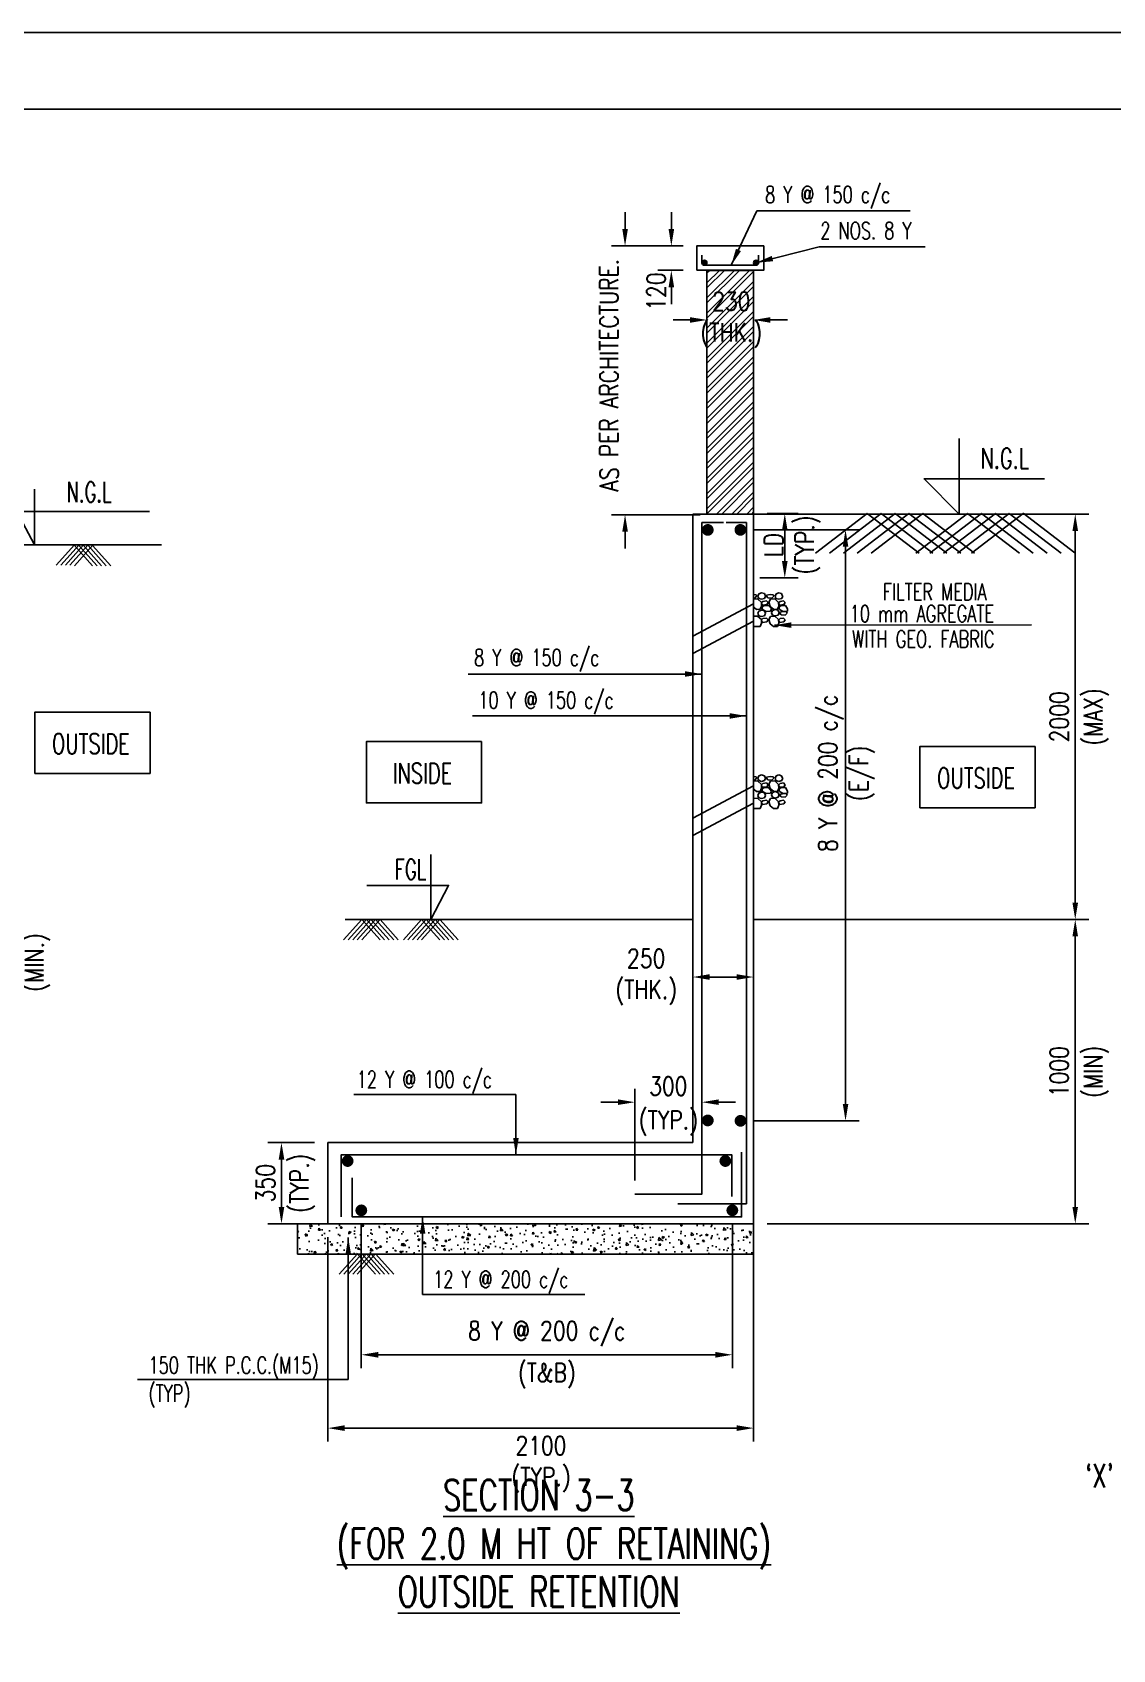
# Model space of a CAD drawing. Extents: x 345615 to 1272425, y -526289 to -156124.
# Drawn here: x 939739 to 955727, y -290206 to -266277 of the extents above; entities that cross this region are included whole.
import ezdxf
from ezdxf.enums import TextEntityAlignment as Align
from ezdxf.lldxf.tags import DXFTag

# ---------------------------------------------------------------- set-up
doc = ezdxf.new("R2010")
doc.units = 0
doc.header["$LTSCALE"] = 500
doc.header["$MEASUREMENT"] = 0
doc.header["$PDMODE"] = 35
doc.header["$PDSIZE"] = -15
doc.linetypes.add('HIDDEN2', pattern=[0.1875, 0.125, -0.0625])
doc.layers.get('DEFPOINTS').update_dxf_attribs({"color": 4})
for name, color, linetype in [('BEAM', 4, 'Continuous'), ('Layer1', 7, 'Continuous'), ('LEVEL SECTION', 3, 'Continuous'), ('PCC', 7, 'Continuous'), ('S-BASEMENT SECTION', 4, 'Continuous'), ('S-COLUMN HATCH', 8, 'Continuous'), ('S-CONCRET LINE', 4, 'Continuous'), ('S-DIM-1', 5, 'Continuous'), ('S-DIMANTION', 5, 'Continuous'), ('S-FILLING', 9, 'Continuous'), ('S-HATCH', 253, 'Continuous'), ('S-LEVEL SECTION', 3, 'Continuous'), ('S-REINFORCEMENT', 6, 'Continuous'), ('S-RETAINING WALL', 6, 'Continuous'), ('S-SECTION MARK', 1, 'Continuous'), ('S-TEXT', 2, 'Continuous'), ('S-TEXT-1', 4, 'Continuous'), ('S-TITIL', 6, 'Continuous'), ('s_TITILE', 9, 'Continuous'), ('ST', 6, 'Continuous'), ('TEXT NORMAL', 4, 'Continuous')]:
    doc.layers.add(name, color=color, linetype=linetype)
for name, color, linetype, lineweight in [('hatch', 7, 'Continuous', 5), ('RIDE-PROFILE', 8, 'Continuous', 25), ('S-CONCRETE', 4, 'Continuous', 25)]:
    doc.layers.add(name, color=color, linetype=linetype, lineweight=lineweight)
doc.styles.add('ROMANS', font='simplex.shx', dxfattribs={"width": 0.8, "height": 275, "bigfont": 'bigfont.shx'})
tags = doc.linetypes.add('HIDDEN', pattern=[0.375, 0.25, -0.125]).pattern_tags.tags
tags[6:7] = [DXFTag(74, 4), DXFTag(75, 0), DXFTag(340, '0'), DXFTag(46, 1.0), DXFTag(50, 0.0), DXFTag(44, 0.0), DXFTag(45, 0.0)]
tags[4:5] = [DXFTag(74, 4), DXFTag(75, 0), DXFTag(340, '0'), DXFTag(46, 1.0), DXFTag(50, 0.0), DXFTag(44, 0.0), DXFTag(45, 0.0)]
doc.dimstyles.new('3-100', dxfattribs={"dimtxt": 250, "dimasz": 250, "dimexe": 150, "dimexo": 60, "dimgap": 75, "dimtad": 1, "dimdec": 0, "dimlfac": 0.333333, "dimzin": 0, "dimdsep": 46, "dimtxsty": 'ROMANS', "dimcen": -300, "dimclrd": 5, "dimclre": 5, "dimclrt": 4, "dimadec": 0, "dimazin": 0, "dimtfac": 1, "dimtdec": 0, "dimtix": 1, "dimtofl": 0, "dimtmove": 2, "dimatfit": 3, "dimfxl": 0, "dimtolj": 1, "dimtzin": 0, "dimarcsym": 0})
doc.dimstyles.new('dim100', dxfattribs={"dimtxt": 250, "dimasz": 250, "dimexe": 200, "dimexo": 200, "dimgap": 100, "dimtad": 1, "dimdec": 0, "dimzin": 0, "dimdsep": 46, "dimtxsty": 'ROMANS', "dimcen": 0, "dimclrd": 5, "dimclre": 5, "dimclrt": 4, "dimadec": 0, "dimazin": 0, "dimtfac": 1, "dimtdec": 0, "dimtix": 1, "dimtofl": 0, "dimtmove": 2, "dimatfit": 3, "dimfxl": 0, "dimtolj": 1, "dimtzin": 0, "dimlwd": -1, "dimlwe": -1, "dimarcsym": 0})
doc.dimstyles.new('dim33.33', dxfattribs={"dimtxt": 250, "dimasz": 250, "dimexe": 200, "dimexo": 200, "dimgap": 100, "dimtad": 1, "dimdec": 0, "dimlfac": 0.333331, "dimzin": 0, "dimdsep": 46, "dimtxsty": 'ROMANS', "dimcen": 0, "dimclrd": 5, "dimclre": 5, "dimclrt": 4, "dimadec": 0, "dimazin": 0, "dimtfac": 1, "dimtdec": 0, "dimtix": 1, "dimtofl": 0, "dimtmove": 2, "dimatfit": 3, "dimfxl": 0, "dimtolj": 1, "dimtzin": 0, "dimlwd": -1, "dimlwe": -1, "dimarcsym": 0})

# ---------------------------------------------------------------- blocks, each defined once
blk = doc.blocks.new('*D919')
at = {"layer": 'DEFPOINTS', "color": 0}
for p in [(950413, -279404), (955174, -279404), (950413, -283904)]:
    blk.add_point(p, dxfattribs=at)
at = {"layer": 'S-DIM-1', "color": 5}
for p, q in [((950613, -279404), (955374, -279404)), ((955174, -283654), (955174, -279654)), ((950613, -283904), (955374, -283904))]:
    blk.add_line(p, q, dxfattribs=at)
for points in [[(955132, -279654), (955215, -279654), (955174, -279404)], [(955132, -283654), (955215, -283654), (955174, -283904)]]:
    blk.add_solid(points, dxfattribs=at)
at = {"layer": 'S-DIM-1', "color": 4, "char_height": 275, "attachment_point": 5, "rotation": 90, "style": 'ROMANS'}
for s, insert in [('\\A1;1000', (954936, -281654)), ('\\A1;(MIN)', (955483, -281654))]:
    blk.add_mtext(s, dxfattribs=dict(at, insert=insert))
blk = doc.blocks.new('*D920')
at = {"layer": 'DEFPOINTS', "color": 0}
for p in [(950413, -270532), (949723, -271399), (950413, -271399)]:
    blk.add_point(p, dxfattribs=at)
at = {"layer": 'S-DIM-1', "color": 5}
for p, q in [((949723, -271199), (949723, -270332)), ((950413, -271199), (950413, -270332)), ((949473, -270532), (949223, -270532)), ((950663, -270532), (950913, -270532))]:
    blk.add_line(p, q, dxfattribs=at)
for points in [[(949473, -270491), (949473, -270574), (949723, -270532)], [(950663, -270491), (950663, -270574), (950413, -270532)]]:
    blk.add_solid(points, dxfattribs=at)
at = {"layer": 'S-DIM-1', "color": 4, "insert": (950083, -270532), "char_height": 275, "attachment_point": 5, "style": 'ROMANS'}
blk.add_mtext('\\A1;230\\P(THK.)', dxfattribs=at)
blk = doc.blocks.new('*D921')
at = {"layer": 'DEFPOINTS', "color": 0}
for p in [(944608, -283706), (950099, -283706), (944608, -285843)]:
    blk.add_point(p, dxfattribs=at)
at = {"layer": 'S-DIM-1', "color": 5}
for p, q in [((944608, -283906), (944608, -286043)), ((950099, -283906), (950099, -286043)), ((949849, -285843), (944858, -285843))]:
    blk.add_line(p, q, dxfattribs=at)
for points in [[(944858, -285801), (944858, -285885), (944608, -285843)], [(949849, -285801), (949849, -285885), (950099, -285843)]]:
    blk.add_solid(points, dxfattribs=at)
at = {"layer": 'S-DIM-1', "color": 4, "char_height": 275, "attachment_point": 5, "style": 'ROMANS'}
for s, insert in [('\\A1;8 Y @ 200 c/c', (947353, -285533)), ('\\A1;(T&B)', (947353, -286152))]:
    blk.add_mtext(s, dxfattribs=dict(at, insert=insert))
blk = doc.blocks.new('*D922')
at = {"layer": 'DEFPOINTS', "color": 0}
for p in [(944113, -283904), (950413, -283803), (944113, -286928)]:
    blk.add_point(p, dxfattribs=at)
at = {"layer": 'S-DIM-1', "color": 5}
for p, q in [((950413, -284003), (950413, -287128)), ((944113, -284104), (944113, -287128)), ((950163, -286928), (944363, -286928))]:
    blk.add_line(p, q, dxfattribs=at)
for points in [[(944363, -286886), (944363, -286970), (944113, -286928)], [(950163, -286886), (950163, -286970), (950413, -286928)]]:
    blk.add_solid(points, dxfattribs=at)
at = {"layer": 'S-DIM-1', "color": 4, "insert": (947267, -287463), "char_height": 275, "attachment_point": 5, "style": 'ROMANS'}
blk.add_mtext('\\A1;2100\\Fsimplex.shx|c1;\\P(TYP.)', dxfattribs=at)
blk = doc.blocks.new('*D923')
at = {"layer": 'DEFPOINTS', "color": 0}
for p in [(950218, -273638, -62), (951774, -273638), (950220, -282381, -288)]:
    blk.add_point(p, dxfattribs=at)
at = {"layer": 'S-DIM-1', "color": 5}
for p, q in [((950418, -273638), (951974, -273638)), ((951774, -282131), (951774, -273888)), ((950420, -282381), (951974, -282381))]:
    blk.add_line(p, q, dxfattribs=at)
for points in [[(951733, -273888), (951816, -273888), (951774, -273638)], [(951733, -282131), (951816, -282131), (951774, -282381)]]:
    blk.add_solid(points, dxfattribs=at)
at = {"layer": 'S-DIM-1', "color": 4, "insert": (951788, -277238), "char_height": 275, "attachment_point": 5, "rotation": 90, "style": 'ROMANS'}
blk.add_mtext('\\A1;8 Y @ 200 c/c\\P(E/F)', dxfattribs=at)
blk = doc.blocks.new('*D924')
at = {"layer": 'DEFPOINTS', "color": 0}
for p in [(950413, -273404, 216), (955174, -273404), (955174, -279404)]:
    blk.add_point(p, dxfattribs=at)
at = {"layer": 'S-DIM-1', "color": 5}
for p, q in [((950613, -273404), (955374, -273404)), ((955174, -279154), (955174, -273654)), ((955374, -279404), (955374, -279404))]:
    blk.add_line(p, q, dxfattribs=at)
for points in [[(955132, -273654), (955215, -273654), (955174, -273404)], [(955132, -279154), (955215, -279154), (955174, -279404)]]:
    blk.add_solid(points, dxfattribs=at)
at = {"layer": 'S-DIM-1', "color": 4, "char_height": 275, "attachment_point": 5, "rotation": 90, "style": 'ROMANS'}
for s, insert in [('\\A1;2000', (954936, -276404)), ('\\A1;(MAX)', (955483, -276404))]:
    blk.add_mtext(s, dxfattribs=dict(at, insert=insert))
blk = doc.blocks.new('*D925')
at = {"layer": 'DEFPOINTS', "color": 0, "ltscale": 0.3}
for p in [(949648, -282106), (948655, -283464), (949648, -283464)]:
    blk.add_point(p, dxfattribs=at)
at = {"layer": 'S-DIMANTION', "color": 5, "ltscale": 0.3}
for p, q in [((948405, -282106), (948155, -282106)), ((948655, -283264), (948655, -281906)), ((949648, -283264), (949648, -281906)), ((949898, -282106), (950148, -282106))]:
    blk.add_line(p, q, dxfattribs=at)
for points in [[(948405, -282064), (948405, -282147), (948655, -282106)], [(949898, -282064), (949898, -282147), (949648, -282106)]]:
    blk.add_solid(points, dxfattribs=at)
at = {"layer": 'S-DIMANTION', "color": 4, "ltscale": 0.3, "char_height": 275, "attachment_point": 5, "style": 'ROMANS'}
for s, insert in [('\\A1;300', (949151, -281868)), ('\\A1;(TYP.)', (949151, -282415))]:
    blk.add_mtext(s, dxfattribs=dict(at, insert=insert))
blk = doc.blocks.new('*D938')
at = {"layer": 'DEFPOINTS', "color": 0}
for p in [(950413, -280254), (949513, -281120), (950413, -281120)]:
    blk.add_point(p, dxfattribs=at)
at = {"layer": 'S-DIM-1', "color": 5}
for p, q in [((949513, -280920), (949513, -280054)), ((950413, -280920), (950413, -280054)), ((949763, -280254), (950163, -280254))]:
    blk.add_line(p, q, dxfattribs=at)
for points in [[(949763, -280212), (949763, -280295), (949513, -280254)], [(950163, -280212), (950163, -280295), (950413, -280254)]]:
    blk.add_solid(points, dxfattribs=at)
at = {"layer": 'S-DIM-1', "color": 4, "insert": (948824, -280254), "char_height": 275, "attachment_point": 5, "style": 'ROMANS'}
blk.add_mtext('\\A1;250\\P(THK.)', dxfattribs=at)
blk = doc.blocks.new('A$C1DFA76C7')
at = {"color": 253, "linetype": 'Continuous'}
for p, q in [((-134, 449), (-118, 485)), ((-118, 485), (-78, 497)), ((-78, 497), (-37, 482)), ((-37, 482), (-22, 449)), ((120, 449), (136, 485)), ((136, 485), (176, 497)), ((176, 497), (217, 482)), ((217, 482), (232, 449)), ((-207, 258), (-179, 309)), ((-207, 228), (-207, 258)), ((-179, 309), (-113, 309)), ((-149, 378), (-174, 352)), ((-174, 352), (-154, 322)), ((-154, 322), (-90, 314)), ((-98, 370), (-149, 378)), ((-90, 251), (-144, 223)), ((-136, 449), (-121, 413)), ((-121, 413), (-78, 401)), ((-113, 309), (-80, 286)), ((-78, 352), (-98, 370)), ((-90, 314), (-78, 337)), ((-80, 286), (-90, 251)), ((-78, 401), (-35, 413)), ((-75, 355), (-78, 302)), ((-78, 337), (-78, 352)), ((-78, 302), (-57, 253)), ((-17, 408), (-75, 355)), ((-66, 239), (-26, 251)), ((-57, 253), (-4, 251)), ((-35, 413), (-22, 449)), ((-26, 251), (15, 236)), ((44, 403), (-17, 408)), ((-4, 449), (4, 469)), ((24, 418), (-4, 449)), ((-4, 251), (52, 294)), ((52, 474), (4, 469)), ((82, 424), (24, 418)), ((29, 258), (75, 309)), ((47, 228), (29, 258)), ((72, 358), (44, 403)), ((103, 462), (52, 474)), ((52, 294), (72, 358)), ((75, 309), (141, 309)), ((105, 378), (80, 352)), ((80, 352), (100, 322)), ((105, 449), (82, 424)), ((100, 322), (164, 314)), ((105, 449), (103, 462)), ((156, 370), (105, 378)), ((164, 251), (110, 223)), ((118, 449), (133, 413)), ((133, 413), (176, 401)), ((136, 231), (176, 243)), ((141, 309), (174, 286)), ((176, 352), (156, 370)), ((164, 314), (176, 337)), ((174, 286), (164, 251)), ((176, 401), (219, 413)), ((179, 355), (176, 302)), ((176, 337), (176, 352)), ((176, 302), (197, 253)), ((176, 243), (217, 228)), ((237, 408), (179, 355)), ((197, 253), (250, 251)), ((219, 413), (232, 449)), ((289, 404), (237, 408)), ((250, 449), (258, 469)), ((278, 418), (250, 449)), ((250, 251), (289, 281)), ((289, 473), (258, 469)), ((289, 420), (278, 418)), ((-144, 223), (-207, 228)), ((-201, 197), (-193, 217)), ((-173, 166), (-201, 197)), ((-145, 222), (-193, 217)), ((-149, 124), (-174, 98)), ((-174, 98), (-154, 68)), ((-114, 171), (-173, 166)), ((-154, 68), (-90, 60)), ((-98, 116), (-149, 124)), ((-94, 209), (-145, 222)), ((-92, 197), (-114, 171)), ((-78, 98), (-98, 116)), ((-92, 197), (-94, 209)), ((-90, 60), (-78, 83)), ((-84, 203), (-69, 168)), ((-82, 203), (-66, 239)), ((-75, 101), (-78, 48)), ((-78, 83), (-78, 98)), ((-78, 48), (-58, 0)), ((-17, 154), (-75, 101)), ((-69, 168), (-26, 155)), ((-26, 155), (17, 168)), ((44, 149), (-17, 154)), ((0, 0), (52, 40)), ((15, 236), (30, 203)), ((17, 168), (30, 203)), ((72, 104), (44, 149)), ((110, 223), (47, 228)), ((52, 40), (72, 104)), ((105, 124), (80, 98)), ((80, 98), (100, 68)), ((100, 68), (164, 60)), ((156, 116), (105, 124)), ((118, 195), (133, 159)), ((120, 195), (136, 231)), ((133, 159), (176, 147)), ((176, 98), (156, 116)), ((164, 60), (176, 83)), ((176, 147), (219, 159)), ((179, 101), (176, 48)), ((176, 83), (176, 98)), ((176, 48), (196, 0)), ((237, 154), (179, 101)), ((217, 228), (232, 195)), ((219, 159), (232, 195)), ((289, 150), (237, 154))]:
    blk.add_line(p, q, dxfattribs=at)
at = {"color": 253}
for p, q in [((196, 0), (289, 0, -10)), ((-58, 0), (0, 0))]:
    blk.add_line(p, q, dxfattribs=at)
blk = doc.blocks.new('*D987')
at = {"layer": 'DEFPOINTS', "color": 0, "ltscale": 0.3}
for p in [(950413, -273398, -216), (950308, -274348), (950875, -274348)]:
    blk.add_point(p, dxfattribs=at)
at = {"layer": 'S-DIMANTION', "color": 5, "ltscale": 0.3}
for p, q in [((950613, -273398), (951075, -273398)), ((950875, -273648), (950875, -274098)), ((950508, -274348), (951075, -274348))]:
    blk.add_line(p, q, dxfattribs=at)
for points in [[(950833, -273648), (950917, -273648), (950875, -273398)], [(950833, -274098), (950917, -274098), (950875, -274348)]]:
    blk.add_solid(points, dxfattribs=at)
at = {"layer": 'S-DIMANTION', "color": 4, "ltscale": 0.3, "insert": (950985, -273860), "char_height": 275, "attachment_point": 5, "rotation": 90, "style": 'ROMANS'}
blk.add_mtext('\\A1;{LD\\P(TYP.)}', dxfattribs=at)
blk = doc.blocks.new('*D991')
at = {"layer": 'DEFPOINTS', "color": 0}
for p in [(944113, -282704, 30), (943426, -283904), (944113, -283904)]:
    blk.add_point(p, dxfattribs=at)
at = {"layer": 'S-DIM-1', "color": 5}
for p, q in [((943913, -282704), (943226, -282704)), ((943913, -283904), (943226, -283904))]:
    blk.add_line(p, q, dxfattribs=at)
at = {"layer": 'S-DIM-1', "color": 5, "lineweight": -3}
blk.add_line((943426, -282954), (943426, -283654), dxfattribs=at)
at = {"layer": 'S-DIM-1', "color": 5}
for points in [[(943385, -282954), (943468, -282954), (943426, -282704)], [(943385, -283654), (943468, -283654), (943426, -283904)]]:
    blk.add_solid(points, dxfattribs=at)
at = {"layer": 'S-DIM-1', "color": 4, "char_height": 275, "attachment_point": 5, "rotation": 90, "style": 'ROMANS'}
for s, insert in [('\\A1;350', (943189, -283304)), ('\\A1;(TYP.)', (943736, -283304))]:
    blk.add_mtext(s, dxfattribs=dict(at, insert=insert))
blk = doc.blocks.new('*D999')
at = {"layer": 'DEFPOINTS', "color": 0}
for p in [(949573, -269438), (949196, -269798), (949573, -269798)]:
    blk.add_point(p, dxfattribs=at)
at = {"layer": 'S-DIM-1', "color": 5}
for p, q in [((949196, -269188), (949196, -268938)), ((949373, -269438), (948996, -269438)), ((949373, -269798), (948996, -269798)), ((949196, -270048), (949196, -270298))]:
    blk.add_line(p, q, dxfattribs=at)
for points in [[(949155, -269188), (949238, -269188), (949196, -269438)], [(949155, -270048), (949238, -270048), (949196, -269798)]]:
    blk.add_solid(points, dxfattribs=at)
at = {"layer": 'S-DIM-1', "color": 4, "insert": (948971, -270112), "char_height": 275, "attachment_point": 5, "rotation": 90, "style": 'ROMANS'}
blk.add_mtext('\\A1;120', dxfattribs=at)
blk = doc.blocks.new('*D1000')
at = {"layer": 'DEFPOINTS', "color": 0, "linetype": 'ByBlock', "ltscale": 20}
for p in [(949573, -269438, 5), (948511, -273415), (949823, -273415, 0)]:
    blk.add_point(p, dxfattribs=at)
at = {"layer": 'S-DIMANTION', "color": 5, "linetype": 'ByBlock', "ltscale": 20}
for p, q in [((948511, -269188), (948511, -268938)), ((949373, -269438), (948311, -269438)), ((949623, -273415), (948311, -273415)), ((948511, -273665), (948511, -273915))]:
    blk.add_line(p, q, dxfattribs=at)
for points in [[(948470, -269188), (948553, -269188), (948511, -269438)], [(948470, -273665), (948553, -273665), (948511, -273415)]]:
    blk.add_solid(points, dxfattribs=at)
at = {"layer": 'S-DIMANTION', "color": 4, "linetype": 'ByBlock', "lineweight": -2, "ltscale": 20, "insert": (948274, -271426), "char_height": 275, "attachment_point": 5, "rotation": 90, "style": 'ROMANS'}
blk.add_mtext('\\A1; AS PER ARCHITECTURE.', dxfattribs=at)
blk = doc.blocks.new('*D880')
at = {"layer": 'DEFPOINTS', "color": 0}
for p in [(936757, -278362, 0), (937447, -281754, 0), (939011, -281754)]:
    blk.add_point(p, dxfattribs=at)
at = {"layer": 'S-DIM-1', "color": 5}
for p, q in [((936957, -278362), (939211, -278362)), ((939011, -278612), (939011, -281504)), ((937647, -281754), (939211, -281754))]:
    blk.add_line(p, q, dxfattribs=at)
for points in [[(938969, -278612), (939052, -278612), (939011, -278362)], [(938969, -281504), (939052, -281504), (939011, -281754)]]:
    blk.add_solid(points, dxfattribs=at)
at = {"layer": 'S-DIM-1', "color": 4, "insert": (939584, -280037), "char_height": 275, "attachment_point": 5, "rotation": 90, "style": 'ROMANS'}
blk.add_mtext('\\A1;1000\\P(MIN.)', dxfattribs=at)
blk = doc.blocks.new('zw$155A')
at = {"layer": 's_TITILE', "color": 7}
blk.add_lwpolyline([(0, 0), (88000, 0), (88000, 58000), (0, 58000)], close=True, dxfattribs=at)
at = {"layer": 's_TITILE', "color": 1}
blk.add_lwpolyline([(1300, 800), (78500, 800), (78500, 57200), (1300, 57200)], close=True, dxfattribs=at)

msp = doc.modelspace()

# ---------------------------------------------------------------- hatches: boundary and pattern name
at = {"layer": 'PCC'}
h = msp.add_hatch(dxfattribs=at)
h.set_pattern_fill('AR-CONC', color=8, scale=45, style=0)
h.set_pattern_definition([(130, (1618014.47, -460476.74), (-322.76708, -28.23846), [33.75, -371.25]), (185, (1618014.47, -460476.74), (62.4381, 338.48646), [27, -297]), (79.5486, (1617987.57, -460479.1), (-260.32922, 310.2478), [28.68309, -315.51395]), (133.8158, (1618014.47, -460386.74), (-480.25847, -74.48356), [50.625, -556.875]), (83.3644, (1617974.45, -460392.95), (-420.59822, 438.35304), [43.02463, -473.27085]), (188.8158, (1618014.47, -460386.74), (-420.59788, 438.35337), [40.5, -445.5]), (159, (1617969.47, -460409.24), (-268.60817, -181.1785), [33.75, -371.25]), (214, (1617969.47, -460409.24), (-109.4919, 326.31752), [27, -297]), (108.5486, (1617947.1, -460424.34), (-378.10018, 145.13872), [28.68309, -315.51395]), (142.5, (1618014.47, -460476.74), (-5.471935, 149.802234), [0, -293.4, 0, -301.5, 0, -298.125]), (172.5, (1618014.47, -460476.74), (-118.381292, 177.48527), [0, -171.9, 0, -286.65, 0, -113.625]), (212.5, (1618114.82, -460476.74), (-240.220096, -10.149692), [0, -112.5, 0, -351, 0, -465.75]), (222.5, (1618159.82, -460476.74), (-262.433776, 45.04724), [0, -146.25, 0, -233.1, 0, -330.75])])
h.paths.add_polyline_path([(950413.083, -284354.283), (943663.089, -284354.288), (943663.089, -283904.485), (950413.083, -283904.485)])
at = {"layer": 'S-HATCH'}
h = msp.add_hatch(dxfattribs=at)
h.set_pattern_fill('ANSI32', color=256, scale=420, style=0)
h.set_pattern_definition([(45, (-7792814.63, 119984.76), (-111.369318, 111.369318), []), (45, (-7792740.39, 119984.76), (-111.369318, 111.369318), [])])
h.paths.add_polyline_path([(950413.089, -273404.485), (950413.089, -269798.161), (949723.089, -269798.161), (949723.089, -273404.485)])
h.paths.add_polyline_path([(949500.396, -269934.055), (949500.396, -271130.484), (950665.872, -271130.484), (950665.872, -269934.055)], flags=24)

# ---------------------------------------------------------------- linework, layer by layer
at = {"color": 4, "lineweight": 5}
msp.add_line((950413.089, -269797.577, -206.322), (949723.089, -269797.51, -206.322), dxfattribs=at)
at = {"layer": 'BEAM', "linetype": 'ByBlock', "lineweight": -2, "ltscale": 20}
msp.add_line((950413.089, -269798.161, 9.749), (949723.089, -269798.161, -206.321), dxfattribs=at)
at = {"layer": 'hatch', "color": 9, "linetype": 'HIDDEN2', "lineweight": -2, "ltscale": 500}
msp.add_line((950413.089, -273404.485, 225.819), (949723.089, -273404.485, 225.819), dxfattribs=at)
at = {"layer": 'Layer1', "linetype": 'Continuous'}
for p, q in [((940093.845, -274160.99, -0.153), (940363.406, -273861.228, -0.153)), ((940161.088, -274160.99, -0.153), (940430.649, -273861.228, -0.153)), ((940228.331, -274160.99, -0.153), (940497.892, -273861.228, -0.153)), ((940295.574, -274160.99, -0.153), (940565.135, -273861.228, -0.153)), ((940361.028, -274170.848, -0.153), (940630.316, -273871.39, -0.153)), ((940630.905, -274171.152, -0.153), (940361.617, -273871.694, -0.153)), ((940697.874, -274170.848, -0.153), (940428.587, -273871.39, -0.153)), ((940765.117, -274170.848, -0.153), (940495.83, -273871.39, -0.153)), ((940832.36, -274170.848, -0.153), (940563.073, -273871.39, -0.153)), ((940899.604, -274170.848, -0.153), (940630.316, -273871.39, -0.153)), ((944346.355, -279704.247, 225.819), (944615.917, -279404.485, 225.819)), ((944413.598, -279704.247, 225.819), (944683.16, -279404.485, 225.819)), ((944480.841, -279704.247, 225.819), (944750.403, -279404.485, 225.819)), ((944548.084, -279704.247, 225.819), (944817.646, -279404.485, 225.819)), ((944615.327, -279704.247, 225.819), (944884.615, -279404.789, 225.819)), ((944885.205, -279704.552, 225.819), (944615.917, -279405.094, 225.819)), ((944952.174, -279704.247, 225.819), (944682.886, -279404.789, 225.819)), ((945019.417, -279704.247, 225.819), (944750.129, -279404.789, 225.819)), ((945086.66, -279704.247, 225.819), (944817.372, -279404.789, 225.819)), ((945153.903, -279704.247, 225.819), (944884.615, -279404.789, 225.819)), ((945231.403, -279704.247, 225.819), (945500.965, -279404.485, 225.819)), ((945298.646, -279704.247, 225.819), (945568.208, -279404.485, 225.819)), ((945365.889, -279704.247, 225.819), (945635.451, -279404.485, 225.819)), ((945433.132, -279704.247, 225.819), (945702.694, -279404.485, 225.819)), ((945500.375, -279704.247, 225.819), (945769.663, -279404.789, 225.819)), ((945770.253, -279704.552, 225.819), (945500.965, -279405.094, 225.819)), ((945837.222, -279704.247, 225.819), (945567.934, -279404.789, 225.819)), ((945904.465, -279704.247, 225.819), (945635.177, -279404.789, 225.819)), ((945971.708, -279704.247, 225.819), (945702.42, -279404.789, 225.819)), ((946038.951, -279704.247, 225.819), (945769.663, -279404.789, 225.819))]:
    msp.add_line(p, q, dxfattribs=at)
at = {"layer": 'PCC', "color": 8}
for p, q in [((949513.089, -279404.485, 225.819), (949513.089, -279854.485, 225.819)), ((944113.089, -283904.485, 225.819), (943663.089, -283904.485, 225.819)), ((943663.089, -284354.289, 225.819), (943663.089, -283904.485, 225.819)), ((950413.089, -284354.282, 225.819), (950413.089, -283904.485, 225.819)), ((943663.089, -284354.289, 225.819), (950413.089, -284354.282, 225.819))]:
    msp.add_line(p, q, dxfattribs=at)
at = {"layer": 'PCC', "color": 8, "elevation": 225.819}
msp.add_lwpolyline([(950413.089, -283904.485), (950413.083, -284354.282)], dxfattribs=at)
at = {"layer": 'RIDE-PROFILE', "color": 2, "linetype": 'HIDDEN', "ltscale": 1000}
for p, q in [((949513.089, -275211.291, 225.821), (950413.089, -274732.148, 225.821)), ((949513.089, -275466.191, 225.821), (950413.089, -274987.047, 225.821)), ((949513.089, -277905.489, 225.821), (950413.089, -277426.345, 225.821)), ((949513.089, -278160.388, 225.821), (950413.089, -277681.245, 225.821))]:
    msp.add_line(p, q, dxfattribs=at)
at = {"layer": 'S-BASEMENT SECTION', "linetype": 'ByBlock', "lineweight": -2, "ltscale": 20}
for p, q in [((949723.089, -273404.485, 225.819), (949723.089, -269798.161, 221.3)), ((950413.089, -273404.485, 225.819), (950413.089, -269798.161, 221.3)), ((949723.089, -273404.485, 225.819), (949513.089, -273404.485, 225.819)), ((949513.089, -273404.485, 225.819), (949513.089, -282704.485, 225.819)), ((950413.089, -273404.485, 225.819), (955358.292, -273404.485, 225.819)), ((950413.089, -273404.485, 225.819), (950413.089, -283904.485, 225.819)), ((950413.089, -283904.485, 225.819), (944113.089, -283904.485, 225.819))]:
    msp.add_line(p, q, dxfattribs=at)
at = {"layer": 'S-COLUMN HATCH', "color": 6, "elevation": 225.819}
msp.add_lwpolyline([(949291.764, -283608.421), (950307.719, -283608.421)], dxfattribs=at)
at = {"layer": 'S-CONCRET LINE', "elevation": -206.322}
msp.add_lwpolyline([(949573.089, -269797.51), (949573.089, -269437.51), (950563.089, -269437.51), (950563.089, -269797.51)], close=True, dxfattribs=at)
at = {"layer": 'S-CONCRETE', "lineweight": -2, "ltscale": 20}
for p, q in [((944113.089, -283904.485, 225.819), (944113.089, -282704.485, 225.819)), ((944113.089, -282704.485, 225.819), (949513.089, -282704.485, 225.819)), ((950413.089, -283904.485, 225.819), (950413.089, -283904.485, 225.819)), ((950413.089, -285435.053, 225.819), (950413.089, -285435.053, 225.819))]:
    msp.add_line(p, q, dxfattribs=at)
at = {"layer": 'S-FILLING', "color": 8, "linetype": 'ByBlock', "lineweight": -2}
for p, q in [((951330.152, -273984.151, 225.819), (952096.036, -273398.053, 225.819)), ((951535.837, -273984.151, 225.819), (952301.72, -273398.053, 225.819)), ((951741.521, -273984.151, 225.819), (952507.405, -273398.053, 225.819)), ((951947.206, -273984.151, 225.819), (952713.089, -273398.053, 225.819)), ((952861.92, -273984.151, 225.819), (952096.036, -273398.053, 225.819)), ((952152.89, -273984.151, 225.819), (952918.774, -273398.053, 225.819)), ((953067.604, -273984.151, 225.819), (952301.72, -273398.053, 225.819)), ((953273.289, -273984.151, 225.819), (952507.405, -273398.053, 225.819)), ((953478.973, -273984.151, 225.819), (952713.089, -273398.053, 225.819)), ((952814.996, -273984.151, 225.819), (953580.879, -273398.053, 225.819)), ((953684.658, -273984.151, 225.819), (952918.774, -273398.053, 225.819)), ((953020.68, -273984.151, 225.819), (953786.564, -273398.053, 225.819)), ((953226.365, -273984.151, 225.819), (953992.248, -273398.053, 225.819)), ((953432.049, -273984.151, 225.819), (954197.933, -273398.053, 225.819)), ((954346.763, -273984.151, 225.819), (953580.879, -273398.053, 225.819)), ((953637.734, -273984.151, 225.819), (954403.617, -273398.053, 225.819)), ((954552.447, -273984.151, 225.819), (953786.564, -273398.053, 225.819)), ((954758.132, -273984.151, 225.819), (953992.248, -273398.053, 225.819)), ((954963.816, -273984.151, 225.819), (954197.933, -273398.053, 225.819)), ((955169.501, -273978.115, 225.819), (954403.617, -273392.016, 225.819)), ((944279.894, -284651.152, 225.819), (944549.456, -284351.39, 225.819)), ((944347.137, -284651.152, 225.819), (944616.699, -284351.39, 225.819)), ((944414.38, -284651.152, 225.819), (944683.942, -284351.39, 225.819)), ((944481.624, -284651.152, 225.819), (944751.185, -284351.39, 225.819)), ((944548.867, -284651.152, 225.819), (944818.154, -284351.694, 225.819)), ((944818.744, -284651.457, 225.819), (944549.456, -284351.998, 225.819)), ((944885.713, -284651.152, 225.819), (944616.425, -284351.694, 225.819)), ((944952.956, -284651.152, 225.819), (944683.668, -284351.694, 225.819)), ((945020.199, -284651.152, 225.819), (944750.911, -284351.694, 225.819)), ((945087.442, -284651.152, 225.819), (944818.154, -284351.694, 225.819))]:
    msp.add_line(p, q, dxfattribs=at)
at = {"layer": 'S-LEVEL SECTION'}
for p, q in [((941649.344, -273861.532, -0.153), (937447.004, -273861.532, -0.153)), ((944369.118, -279404.485, 225.819), (949513.089, -279404.485, 225.819))]:
    msp.add_line(p, q, dxfattribs=at)
for points, elevation in [([(953456.322, -272287.093), (953456.322, -273404.485), (952937.319, -272883.696), (954716.506, -272883.696)], 225.819), ([(939769.986, -273035.973), (939769.986, -273861.532), (939510.485, -273367.982), (941473.932, -273367.982)], -7.672), ([(945635.451, -278443.201), (945635.451, -279404.485), (945898.952, -278898.612), (944688.729, -278898.612)], 225.819)]:
    msp.add_lwpolyline(points, dxfattribs=dict(at, elevation=elevation))
at = {"layer": 'S-REINFORCEMENT', "color": 5, "elevation": -206.322}
msp.add_lwpolyline([(950488.089, -269572.51), (950488.089, -269685.01, -0.414213562), (950450.589, -269722.51), (949685.589, -269722.51, -0.414213562), (949648.089, -269685.01), (949648.089, -269572.51)], format="xyb", dxfattribs=at)
at = {"layer": 'S-REINFORCEMENT', "color": 5, "const_width": 37.5, "elevation": -206.322}
for points in [[(949666.839, -269685.01, 1), (949704.339, -269685.01, 1)], [(950469.339, -269685.01, -1), (950431.839, -269685.01, -1)]]:
    msp.add_lwpolyline(points, format="xyb", close=True, dxfattribs=at)
at = {"layer": 'S-REINFORCEMENT', "color": 5}
for centre in [(949685.589, -269685.01, -206.322), (950450.589, -269685.01, -206.322)]:
    msp.add_circle(centre, 37.5, dxfattribs=at)
at = {"layer": 'S-RETAINING WALL', "color": 4}
msp.add_line((950413.089, -279404.485, 225.819), (954057.594, -279404.485, 225.819), dxfattribs=at)
at = {"layer": 'S-TEXT-1', "ltscale": 0.3}
for points, elevation in [([(941481.155, -276333.499), (939776.171, -276333.499), (939776.171, -277241.067), (941481.155, -277241.067)], -246.041), ([(946387.485, -276769.632), (944682.501, -276769.632), (944682.501, -277677.201), (946387.485, -277677.201)], 9.84), ([(954580.405, -276841.11), (952875.421, -276841.11), (952875.421, -277748.679), (954580.405, -277748.679)], 9.84)]:
    msp.add_lwpolyline(points, close=True, dxfattribs=dict(at, elevation=elevation))
at = {"layer": 'ST', "color": 6}
msp.add_line((949968.888, -273531.171, 225.819), (949647.96, -273531.171, 225.819), dxfattribs=at)
at = {"layer": 'ST', "color": 6, "elevation": 225.819}
for points in [[(948654.711, -283464.141), (949647.96, -283464.142), (949647.96, -273531.171)], [(950006.779, -273531.171), (950307.719, -273531.171)], [(950307.719, -283608.421), (950307.719, -273531.171)], [(944309.014, -283802.87), (944309.014, -283802.87), (944309.014, -282884.858), (950091.58, -282884.85), (950091.58, -283500.836)], [(944473.835, -283226.128), (944473.835, -283802.874), (950235.032, -283802.882), (950235.032, -282845.081)]]:
    msp.add_lwpolyline(points, dxfattribs=at)
at = {"layer": 'ST', "const_width": 86.965}
for points, elevation in [([(949778.632, -273636.833, 1), (949691.778, -273641.202, 1)], 225.819), ([(950261.141, -273635.635, 1), (950174.287, -273640.003, 1)], 451.638), ([(949778.995, -282373.714, 1), (949692.14, -282378.083, 1)], 225.819), ([(950263.562, -282379.26, 1), (950176.707, -282383.629, 1)], 225.819), ([(944362.117, -282973.98, -1), (944448.972, -282978.349, -1)], 225.819), ([(950038.835, -282973.98, 1), (949951.981, -282978.349, 1)], 225.819), ([(944564.432, -283708.27, 1), (944651.287, -283703.902, 1)], 225.819), ([(950142.119, -283708.27, -1), (950055.265, -283703.902, -1)], 225.819)]:
    msp.add_lwpolyline(points, format="xyb", close=True, dxfattribs=dict(at, elevation=elevation))

# ---------------------------------------------------------------- block references
at = {"xscale": 1.420454545454545, "yscale": 1.420454545454545, "zscale": 1.420454545454545}
msp.add_blockref('zw$155A', (874833.83, -348663.35), dxfattribs=at)
at = {"color": 0, "xscale": -1}
for p in [(950708.53, -275066.687, 244.784), (950708.53, -277760.885, 244.784)]:
    msp.add_blockref('A$C1DFA76C7', p, dxfattribs=at)

# ---------------------------------------------------------------- texts
at = {"layer": 'LEVEL SECTION', "style": 'ROMANS', "width": 0.65}
for s, p in [('N.G.L', (940244.198, -273227.186, -0.153)), ('FGL', (945101.843, -278810.952, 225.819))]:
    msp.add_text(s, height=300, dxfattribs=at).set_placement(p)
at = {"layer": 'S-SECTION MARK', "style": 'ROMANS', "width": 0.7}
msp.add_text("`X'", height=350, dxfattribs=at).set_placement((955533.382, -287629.714, -165.664), align=Align.MIDDLE)
at = {"layer": 'S-TEXT', "color": 2, "ltscale": 11, "style": 'ROMANS', "width": 0.7}
for s, p in [('N.G.L', (954130.086, -272729.359, -62.153)), ('OUTSIDE', (940605.283, -276953.47, -318.034)), ('INSIDE', (945511.613, -277389.604, -62.153)), ('OUTSIDE', (953704.533, -277461.082, -62.153))]:
    msp.add_text(s, height=300, dxfattribs=at).set_placement(p, align=Align.CENTER)
at = {"layer": 'S-TEXT-1', "style": 'ROMANS', "width": 0.7}
for s, p in [('8 Y @ 150 c/c', (950583.589, -268676.756, -206.322)), ('2 NOS. 8 Y', (951401.7, -269211.277, -206.322)), ('FILTER MEDIA', (952326.626, -274554.511, -1.409)), ('10 mm AGREGATE', (951836.127, -274878.078, -1.409)), ('WITH GEO. FABRIC', (951872.353, -275253.887, -1.409)), ('8 Y @ 150 c/c', (946277.048, -275526.811, 195.91)), ('10 Y @ 150 c/c', (946340.363, -276157.078, 195.91)), ('12 Y @ 100 c/c', (944540.334, -281768.567, 195.741)), ('12 Y @ 200 c/c', (945671.282, -284726.856, 165.664))]:
    msp.add_text(s, height=250, dxfattribs=at).set_placement(p, align=Align.MIDDLE_LEFT)
at = {"layer": 'S-TITIL', "style": 'ROMANS', "width": 0.7}
msp.add_text('%%USECTION 3-3', height=450, dxfattribs=at).set_placement((947234.8, -287918.3, 225.819), align=Align.MIDDLE_CENTER)
at = {"layer": 'S-TITIL', "color": 6, "style": 'ROMANS', "width": 0.7}
for s, p in [('%%U(FOR 2.0 M HT OF RETAINING)', (947459.219, -288670.205, 225.819)), ('%%UOUTSIDE RETENTION', (947233.593, -289348.561, 225.819))]:
    msp.add_text(s, height=450, dxfattribs=at).set_placement(p, align=Align.MIDDLE)
at = {"layer": 'TEXT NORMAL', "style": 'ROMANS', "width": 0.7}
for s, p in [('150 THK P.C.C.(M15)', (941458.869, -286121.796, 225.819)), ('(TYP)', (941458.869, -286538.248, 225.819))]:
    msp.add_text(s, height=250, dxfattribs=at).set_placement(p)

# ---------------------------------------------------------------- dimensions: what is measured, and where the dimension line sits
at = {"layer": 'S-DIM-1'}
dim = msp.add_linear_dim(base=(949196.339, -269797.51, -206.322), p1=(949573.089, -269437.51, -206.322), p2=(949573.089, -269797.51, -206.322), angle=90, dimstyle='dim33.33', dxfattribs=at)
dim.commit()
dim.dimension.update_dxf_attribs({"geometry": '*D999', "text_midpoint": (948971.339, -270112.086, -206.322), "dimtype": 160})
dim = msp.add_linear_dim(base=(950413.089, -270532.27, 9.749), p1=(949723.089, -271398.577, 9.749), p2=(950413.089, -271398.577, 9.749), angle=180, text='<>\\X(THK.)', dimstyle='dim33.33', dxfattribs=at)
dim.commit()
dim.dimension.update_dxf_attribs({"geometry": '*D920', "text_midpoint": (950083.134, -270532.27, 9.749), "dimtype": 160})
dim = msp.add_linear_dim(base=(955173.558, -273404.485, 9.84), p1=(955173.558, -279404.485, 9.84), p2=(950413.089, -273404.485, 225.819), angle=90, text='<>\\X(MAX)', dimstyle='dim33.33', dxfattribs=at)
dim.commit()
dim.dimension.update_dxf_attribs({"geometry": '*D924', "text_midpoint": (955173.558, -276404.485, 9.84)})
for base, p1, p2, angle, text, override, picture, middle in [((951774.364, -273637.819, 513.791), (950220.135, -282381.445, 225.819), (950217.714, -273637.819, 451.638), 90, '8 Y @ 200 c/c\\P(E/F)', {"dimtmove": 1}, '*D923', (952352.628, -277238.27, 513.791)), ((939010.516, -281753.532, -0.153), (936757.004, -278361.532, 0.015), (937447.004, -281753.532, 0.015), 90, '1000\\X(MIN.)', {"dimtmove": 1}, '*D880', (939584.099, -280036.915, -0.153)), ((950413.089, -280253.575, 225.819), (949513.089, -281119.883, 225.819), (950413.089, -281119.883, 225.819), 180, '250\\X(THK.)', {"dimtxsty": 'ROMANS'}, '*D938', (948823.886, -280253.575, 225.819)), ((944113.089, -286928.164, 225.819), (950413.083, -283802.882, 225.819), (944113.089, -283904.485, 225.819), 180, '<>\\Fsimplex.shx|c1;\\X(TYP.)', {"dimtmove": 1}, '*D922', (947266.971, -287462.815, 225.819))]:
    dim = msp.add_linear_dim(base=base, p1=p1, p2=p2, angle=angle, text=text, dimstyle='dim33.33', override=override, dxfattribs=at)
    dim.commit()
    dim.dimension.update_dxf_attribs({"geometry": picture, "text_midpoint": middle, "dimtype": 160})
for base, p1, p2, angle, text, override, picture, middle in [((955173.558, -279404.485, 225.819), (950413.089, -283904.485, 225.819), (950413.089, -279404.485, 225.819), 90, '1000\\X(MIN)', {"dimtxsty": 'ROMANS'}, '*D919', (955173.558, -281654.485, 225.819)), ((943426.304, -283904.485, 195.741), (944113.089, -282704.485, 225.819), (944113.089, -283904.485, 195.741), 90, '350\\X(TYP.)', {"dimtxt": 250, "dimasz": 250, "dimtxsty": 'ROMANS', "dimtofl": 1, "dimtmove": 0, "dimlwd": 65533}, '*D991', (943426.304, -283304.485, 195.741)), ((944607.86, -285842.854, 225.819), (950098.692, -283706.086, 225.819), (944607.86, -283706.086, 225.819), 180, '8 Y @ 200 c/c\\X(T&B)', {"dimtxsty": 'ROMANS'}, '*D921', (947353.276, -285842.854, 225.819))]:
    dim = msp.add_linear_dim(base=base, p1=p1, p2=p2, angle=angle, text=text, dimstyle='dim33.33', override=override, dxfattribs=at)
    dim.commit()
    dim.dimension.update_dxf_attribs({"geometry": picture, "text_midpoint": middle})
at = {"layer": 'S-DIMANTION', "linetype": 'ByBlock', "lineweight": -2, "ltscale": 20}
dim = msp.add_linear_dim(base=(948511.247, -273415.233, -211.497), p1=(949573.089, -269437.51, -206.322), p2=(949823.089, -273415.233, -211.665), angle=90, text=' AS PER ARCHITECTURE.', dimstyle='dim33.33', dxfattribs=at)
dim.commit()
dim.dimension.update_dxf_attribs({"geometry": '*D1000', "text_midpoint": (948273.747, -271426.372, -211.497)})
at = {"layer": 'S-DIMANTION', "ltscale": 0.3}
dim = msp.add_linear_dim(base=(950874.883, -274348.249, 437.279), p1=(950413.089, -273398.161, 221.3), p2=(950307.719, -274348.249, 437.279), angle=90, text='{LD\\P(TYP.)}', dimstyle='dim33.33', override={"dimtxsty": 'ROMANS'}, dxfattribs=at)
dim.commit()
dim.dimension.update_dxf_attribs({"geometry": '*D987', "text_midpoint": (950984.727, -273859.755, 437.279), "dimtype": 160})
dim = msp.add_linear_dim(base=(949647.96, -282105.768, 225.819), p1=(948654.711, -283464.141, 225.819), p2=(949647.96, -283464.142, 225.819), text='300\\X(TYP.)', dimstyle='dim33.33', dxfattribs=at)
dim.commit()
dim.dimension.update_dxf_attribs({"geometry": '*D925', "text_midpoint": (949151.335, -282105.768, 225.819)})

# ---------------------------------------------------------------- leaders
at = {"color": 0}
msp.add_leader([(950721.45, -275047.912, 8.431), (954527.945, -275040.658, 8.431)], dimstyle='dim33.33', override={"dimgap": 100, "dimtad": 0}, dxfattribs=at)
for points in [[(946896.006, -282884.856, 195.741), (946896.006, -281993.567, 195.741), (944495.259, -281993.567, 195.741)], [(945515.61, -283802.876, 165.664), (945515.61, -284951.856, 165.664), (947916.357, -284951.856, 165.664)]]:
    msp.add_leader(points, dimstyle='dim100', override={"dimtad": 0, "dimarcsym": 1})
at = {"layer": 'S-DIM-1'}
for points, dimstyle in [([(950082.589, -269722.51, -206.322), (950463.589, -268916.756, -206.322), (952729.159, -268916.756, -206.322)], 'dim33.33'), ([(950450.589, -269685.01, -206.322), (951382.936, -269451.277, -206.322), (952950.306, -269451.277, -206.322)], 'dim33.33'), ([(949647.96, -275770.875, 195.91), (946188.476, -275770.876, 195.91)], 'dim100'), ([(950307.719, -276391.2, 195.91), (946251.792, -276391.2, 195.91)], 'dim100')]:
    msp.add_leader(points, dimstyle=dimstyle, dxfattribs=at)
at = {"layer": 'S-DIMANTION', "linetype": 'ByBlock', "lineweight": -2, "ltscale": 20}
msp.add_leader([(944414.675, -284106.62, 225.819), (944414.675, -286210.12, 225.819), (941295.175, -286210.12, 225.819)], dimstyle='3-100', dxfattribs=at)

doc.saveas('drawing.dxf')
